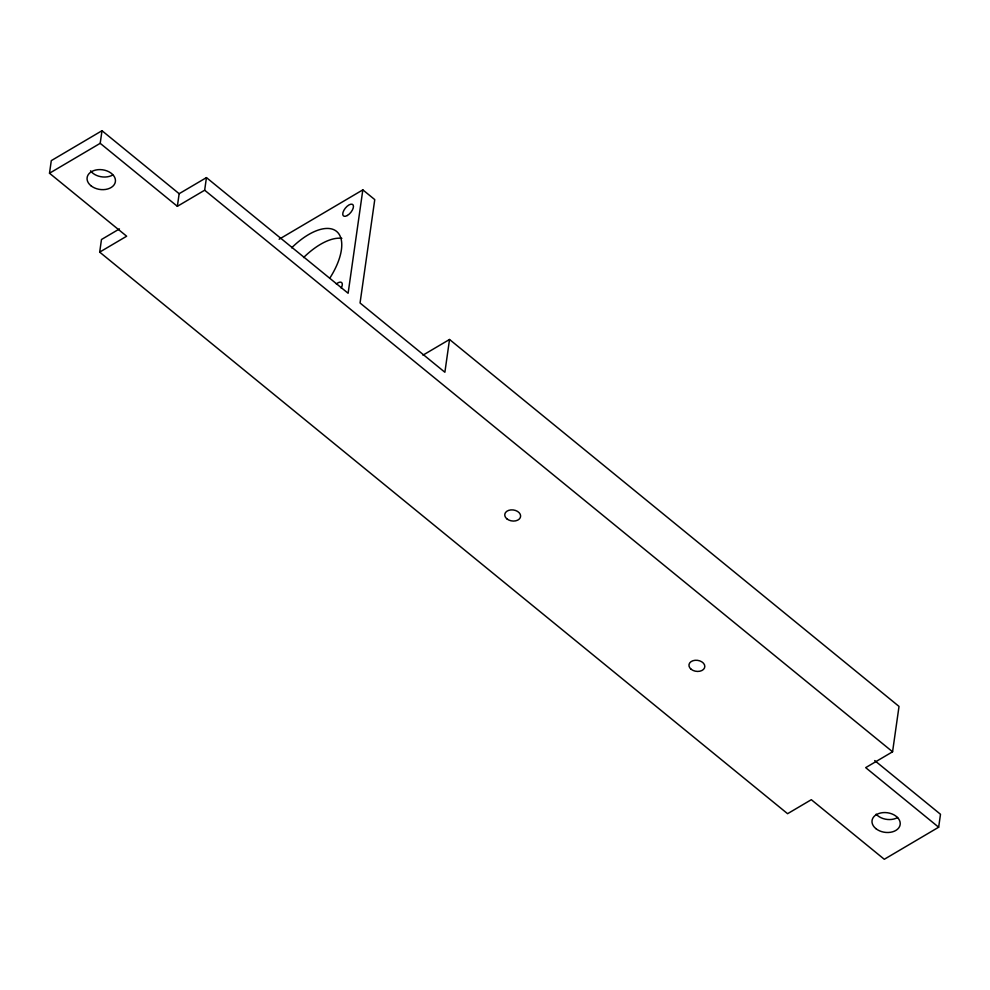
<?xml version="1.0" encoding="UTF-8"?>
<svg xmlns="http://www.w3.org/2000/svg" width="990" height="990" viewBox="0 0 990 990"><rect width="100%" height="100%" fill="white"/><g stroke="black" fill="none" stroke-linecap="round" stroke-linejoin="round"><path stroke-width="1.49" d="M874.702 760.568L940.5 814.287L938.656 827.219L884.293 859.283L811.317 799.697L787.582 813.693L99.681 252.128L126.658 236.214L49.5 173.238L51.294 160.628L101.995 130.717L179.153 193.706L177.358 206.316L100.2 143.327L101.995 130.717M99.681 252.128L101.475 239.518L119.456 228.913M177.358 206.316L204.658 190.216L206.452 177.606L348.121 293.263L362.835 189.87L374.764 199.609L360.051 303.002L444.881 372.252L449.534 339.483L899.019 706.415L892.572 751.781L865.681 767.646L938.656 827.219M49.5 173.238L100.2 143.327M179.153 193.706L206.452 177.606M279.131 239.233L362.835 189.87M422.965 355.163L449.534 339.483M204.658 190.216L892.572 751.781M291.629 247.834A53.089 25.047 -50.8 0 1 336.452 231.301A53.089 25.047 -50.8 0 1 329.781 278.202M336.353 283.957A7.264 3.428 -50.8 0 1 341.612 282.546A7.264 3.428 -50.8 0 1 341.179 288.053M303.559 257.573A53.089 25.047 -50.8 0 1 341.847 238.355M897.645 817.517A14.207 9.875 8.1 0 1 876.138 814.188M112.798 174.97A14.281 9.925 8.1 0 1 90.535 170.825M691.119 669.24A7.97 5.532 8.1 0 0 704.484 667.99A7.97 5.532 8.1 0 0 695.054 660.293A7.97 5.532 8.1 0 0 691.119 669.24M506.905 518.871A7.982 5.544 8.1 0 0 520.294 517.621A7.982 5.544 8.1 0 0 510.84 509.912A7.982 5.544 8.1 0 0 506.905 518.871M347.354 215.486A7.363 3.477 -50.8 0 0 353.084 204.905A7.363 3.477 -50.8 0 0 343.864 210.35A7.363 3.477 -50.8 0 0 347.354 215.486M875.828 828.593A14.207 9.875 8.1 0 0 899.65 826.365A14.207 9.875 8.1 0 0 882.845 812.641A14.207 9.875 8.1 0 0 875.828 828.593M90.919 185.724A14.281 9.925 8.1 0 0 114.865 183.484A14.281 9.925 8.1 0 0 97.973 169.686A14.281 9.925 8.1 0 0 90.919 185.724"/></g></svg>
